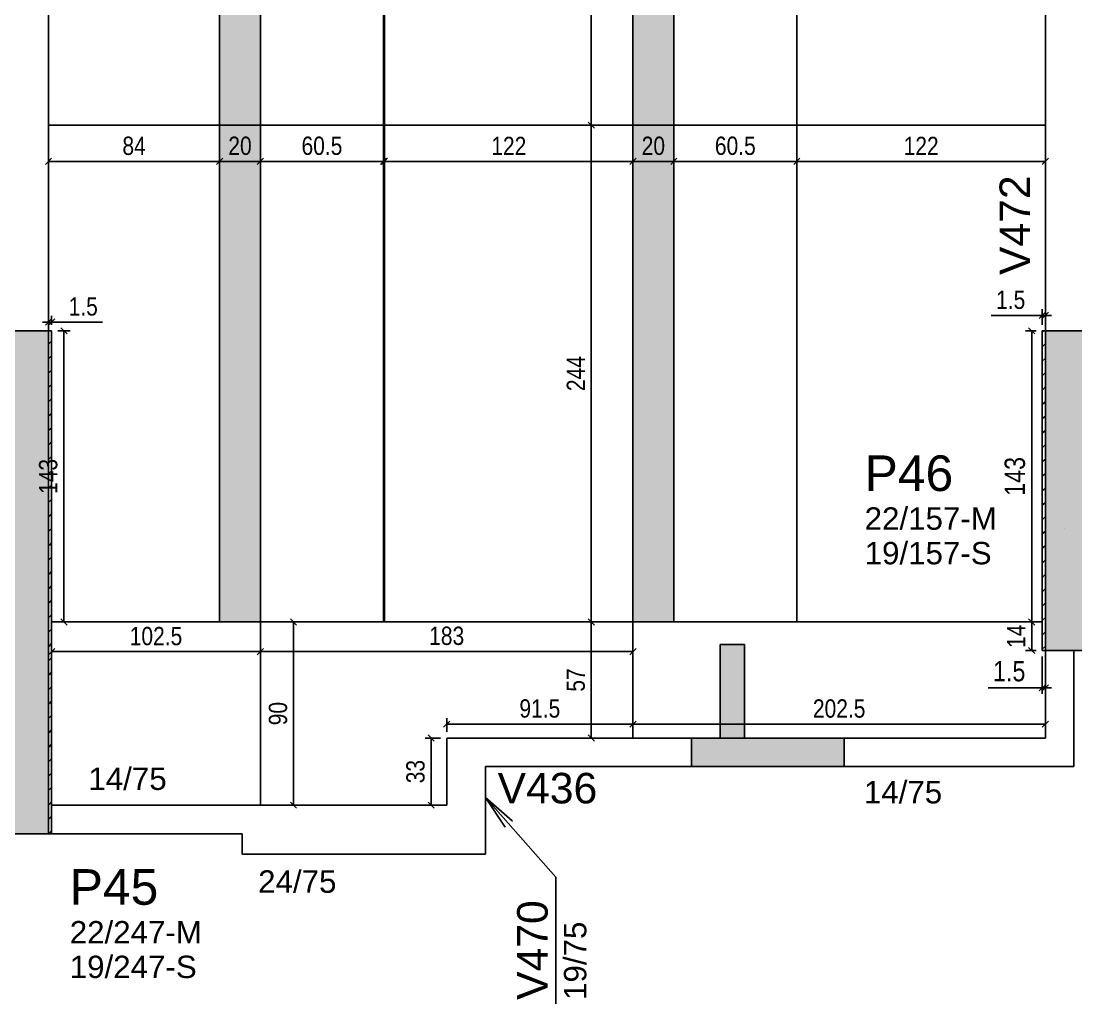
# Model space of a CAD drawing. Extents: x 4150 to 8661, y -614 to 3008.
# Drawn here: x 5872 to 6390, y 214 to 697 of the extents above; entities that cross this region are included whole.
import ezdxf

# ---------------------------------------------------------------- set-up
doc = ezdxf.new("R2010")
doc.units = 0
doc.header["$PDMODE"] = 34
for name, color, linetype in [('COTA', 241, 'Continuous'), ('MTH-COTAS7', 31, 'Continuous'), ('MTH-DIM-PILAR', 3, 'Continuous'), ('MTH-DIM-VIGA', 3, 'Continuous'), ('MTH-FACE-VIGA', 7, 'Continuous'), ('MTH-LINHA-SEÇÃO', 16, 'Continuous'), ('MTH-PILAR-SEGUE', 5, 'Continuous'), ('MTH-SOMBRA21', 150, 'Continuous'), ('MTH-SOMBRA25', 253, 'Continuous'), ('MTH-TIT1-PILAR', 5, 'Continuous'), ('MTH-TIT1-VIGA', 5, 'Continuous'), ('Painéis', 200, 'Continuous')]:
    doc.layers.add(name, color=color, linetype=linetype)
doc.layers.add('Hachura', color=251, linetype='Continuous', lineweight=9)
doc.styles.add('COTA TECNICA', font='techl___.ttf', dxfattribs={"height": 10})
doc.styles.add('COTA TECNICA-50', font='techl___.ttf', dxfattribs={"height": 9})
doc.styles.add('TQS_ARIAL', font='arial.ttf')
doc.dimstyles.new('COTA PAINEL-50', dxfattribs={"dimtxt": 9, "dimasz": 3, "dimexe": 3, "dimexo": 3, "dimgap": 3, "dimtad": 1, "dimdec": 1, "dimzin": 12, "dimdsep": 46, "dimtxsty": 'COTA TECNICA-50', "dimblk1": 'OBLIQUE', "dimblk2": 'OBLIQUE', "dimsah": 1, "dimcen": 0.9, "dimclrd": 4, "dimclre": 4, "dimclrt": 240, "dimadec": 1, "dimazin": 3, "dimtfac": 1, "dimtdec": 1, "dimtmove": 0, "dimatfit": 3, "dimfxl": 1, "dimtolj": 1, "dimtzin": 12, "dimarcsym": 0})
doc.dimstyles.new('PAINEL', dxfattribs={"dimtxt": 10, "dimasz": 3, "dimexe": 3, "dimexo": 3, "dimgap": 3, "dimtad": 1, "dimdec": 1, "dimzin": 12, "dimdsep": 46, "dimtxsty": 'COTA TECNICA', "dimblk1": 'OBLIQUE', "dimblk2": 'OBLIQUE', "dimsah": 1, "dimcen": 0.9, "dimclrd": 4, "dimclre": 4, "dimclrt": 240, "dimadec": 1, "dimazin": 3, "dimtfac": 1, "dimtdec": 1, "dimtmove": 0, "dimatfit": 3, "dimfxl": 1, "dimtolj": 1, "dimtzin": 12, "dimarcsym": 0})

# ---------------------------------------------------------------- blocks, each defined once
blk = doc.blocks.new('_Oblique')
at = {"color": 0, "linetype": 'ByBlock', "lineweight": -2}
blk.add_line((-0.5, -0.5), (0.5, 0.5), dxfattribs=at)
blk = doc.blocks.new('*D120')
at = {"layer": 'COTA', "color": 4, "lineweight": -2, "transparency": 16777216}
for p, q in [((6253.35, 642.37), (6253.35, 624.63)), ((6375.35, 642.37), (6375.35, 624.63)), ((6375.35, 627.63), (6253.35, 627.63))]:
    blk.add_line(p, q, dxfattribs=at)
at = {"layer": 'Defpoints', "color": 0, "transparency": 16777216}
for p in [(6253.35, 645.37), (6375.35, 645.37), (6253.35, 627.63)]:
    blk.add_point(p, dxfattribs=at)
at = {"layer": 'COTA', "color": 4, "lineweight": -2, "transparency": 16777216, "xscale": 3, "yscale": 3, "zscale": 3, "rotation": 180}
blk.add_blockref('_Oblique', (6253.35, 627.63), dxfattribs=at)
at = {"layer": 'COTA', "color": 4, "lineweight": -2, "transparency": 16777216, "xscale": 3, "yscale": 3, "zscale": 3}
blk.add_blockref('_Oblique', (6375.35, 627.63), dxfattribs=at)
at = {"layer": 'COTA', "color": 240, "transparency": 16777216, "insert": (6314.35, 635.18), "char_height": 9, "attachment_point": 5, "style": 'COTA TECNICA-50'}
blk.add_mtext('\\A1;122', dxfattribs=at)
blk = doc.blocks.new('*D121')
at = {"layer": 'COTA', "color": 4, "lineweight": -2, "transparency": 16777216}
for p, q in [((6192.85, 642.37), (6192.85, 624.63)), ((6253.35, 642.37), (6253.35, 624.63)), ((6253.35, 627.63), (6192.85, 627.63))]:
    blk.add_line(p, q, dxfattribs=at)
at = {"layer": 'Defpoints', "color": 0, "transparency": 16777216}
for p in [(6192.85, 645.37), (6253.35, 645.37), (6192.85, 627.63)]:
    blk.add_point(p, dxfattribs=at)
at = {"layer": 'COTA', "color": 4, "lineweight": -2, "transparency": 16777216, "xscale": 3, "yscale": 3, "zscale": 3, "rotation": 180}
blk.add_blockref('_Oblique', (6192.85, 627.63), dxfattribs=at)
at = {"layer": 'COTA', "color": 4, "lineweight": -2, "transparency": 16777216, "xscale": 3, "yscale": 3, "zscale": 3}
blk.add_blockref('_Oblique', (6253.35, 627.63), dxfattribs=at)
at = {"layer": 'COTA', "color": 240, "transparency": 16777216, "insert": (6223.1, 635.23), "char_height": 9, "attachment_point": 5, "style": 'COTA TECNICA-50'}
blk.add_mtext('\\A1;60.5', dxfattribs=at)
blk = doc.blocks.new('*D122')
at = {"layer": 'COTA', "color": 4, "lineweight": -2, "transparency": 16777216}
for p, q in [((6172.85, 642.37), (6172.85, 624.63)), ((6192.85, 642.37), (6192.85, 624.63)), ((6192.85, 627.63), (6172.85, 627.63))]:
    blk.add_line(p, q, dxfattribs=at)
at = {"layer": 'Defpoints', "color": 0, "transparency": 16777216}
for p in [(6172.85, 645.37), (6192.85, 645.37), (6172.85, 627.63)]:
    blk.add_point(p, dxfattribs=at)
at = {"layer": 'COTA', "color": 4, "lineweight": -2, "transparency": 16777216, "xscale": 3, "yscale": 3, "zscale": 3, "rotation": 180}
blk.add_blockref('_Oblique', (6172.85, 627.63), dxfattribs=at)
at = {"layer": 'COTA', "color": 4, "lineweight": -2, "transparency": 16777216, "xscale": 3, "yscale": 3, "zscale": 3}
blk.add_blockref('_Oblique', (6192.85, 627.63), dxfattribs=at)
at = {"layer": 'COTA', "color": 240, "transparency": 16777216, "insert": (6182.85, 635.22), "char_height": 9, "attachment_point": 5, "style": 'COTA TECNICA-50'}
blk.add_mtext('\\A1;20', dxfattribs=at)
blk = doc.blocks.new('*D123')
at = {"layer": 'COTA', "color": 4, "lineweight": -2, "transparency": 16777216}
for p, q in [((6050.85, 642.37), (6050.85, 624.63)), ((6172.85, 642.37), (6172.85, 624.63)), ((6172.85, 627.63), (6050.85, 627.63))]:
    blk.add_line(p, q, dxfattribs=at)
at = {"layer": 'Defpoints', "color": 0, "transparency": 16777216}
for p in [(6050.85, 645.37), (6172.85, 645.37), (6050.85, 627.63)]:
    blk.add_point(p, dxfattribs=at)
at = {"layer": 'COTA', "color": 4, "lineweight": -2, "transparency": 16777216, "xscale": 3, "yscale": 3, "zscale": 3, "rotation": 180}
blk.add_blockref('_Oblique', (6050.85, 627.63), dxfattribs=at)
at = {"layer": 'COTA', "color": 4, "lineweight": -2, "transparency": 16777216, "xscale": 3, "yscale": 3, "zscale": 3}
blk.add_blockref('_Oblique', (6172.85, 627.63), dxfattribs=at)
at = {"layer": 'COTA', "color": 240, "transparency": 16777216, "insert": (6111.85, 635.18), "char_height": 9, "attachment_point": 5, "style": 'COTA TECNICA-50'}
blk.add_mtext('\\A1;122', dxfattribs=at)
blk = doc.blocks.new('*D124')
at = {"layer": 'COTA', "color": 4, "lineweight": -2, "transparency": 16777216}
for p, q in [((5989.85, 642.37), (5989.85, 624.63)), ((6050.35, 642.37), (6050.35, 624.63)), ((6050.35, 627.63), (5989.85, 627.63))]:
    blk.add_line(p, q, dxfattribs=at)
at = {"layer": 'Defpoints', "color": 0, "transparency": 16777216}
for p in [(5989.85, 645.37), (6050.35, 645.37), (5989.85, 627.63)]:
    blk.add_point(p, dxfattribs=at)
at = {"layer": 'COTA', "color": 4, "lineweight": -2, "transparency": 16777216, "xscale": 3, "yscale": 3, "zscale": 3, "rotation": 180}
blk.add_blockref('_Oblique', (5989.85, 627.63), dxfattribs=at)
at = {"layer": 'COTA', "color": 4, "lineweight": -2, "transparency": 16777216, "xscale": 3, "yscale": 3, "zscale": 3}
blk.add_blockref('_Oblique', (6050.35, 627.63), dxfattribs=at)
at = {"layer": 'COTA', "color": 240, "transparency": 16777216, "insert": (6020.1, 635.23), "char_height": 9, "attachment_point": 5, "style": 'COTA TECNICA-50'}
blk.add_mtext('\\A1;60.5', dxfattribs=at)
blk = doc.blocks.new('*D125')
at = {"layer": 'COTA', "color": 4, "lineweight": -2, "transparency": 16777216}
for p, q in [((5885.85, 642.37), (5885.85, 624.63)), ((5969.85, 642.37), (5969.85, 624.63)), ((5969.85, 627.63), (5885.85, 627.63))]:
    blk.add_line(p, q, dxfattribs=at)
at = {"layer": 'Defpoints', "color": 0, "transparency": 16777216}
for p in [(5885.85, 645.37), (5969.85, 645.37), (5885.85, 627.63)]:
    blk.add_point(p, dxfattribs=at)
at = {"layer": 'COTA', "color": 4, "lineweight": -2, "transparency": 16777216, "xscale": 3, "yscale": 3, "zscale": 3, "rotation": 180}
blk.add_blockref('_Oblique', (5885.85, 627.63), dxfattribs=at)
at = {"layer": 'COTA', "color": 4, "lineweight": -2, "transparency": 16777216, "xscale": 3, "yscale": 3, "zscale": 3}
blk.add_blockref('_Oblique', (5969.85, 627.63), dxfattribs=at)
at = {"layer": 'COTA', "color": 240, "transparency": 16777216, "insert": (5927.85, 635.21), "char_height": 9, "attachment_point": 5, "style": 'COTA TECNICA-50'}
blk.add_mtext('\\A1;84', dxfattribs=at)
blk = doc.blocks.new('*D126')
at = {"layer": 'COTA', "color": 4, "lineweight": -2, "transparency": 16777216}
for p, q in [((6081.35, 347.37), (6081.35, 354.21)), ((6172.85, 347.37), (6172.85, 354.21)), ((6172.85, 351.21), (6081.35, 351.21))]:
    blk.add_line(p, q, dxfattribs=at)
at = {"layer": 'Defpoints', "color": 0, "transparency": 16777216}
for p in [(6081.35, 351.21), (6081.35, 344.37), (6172.85, 344.37)]:
    blk.add_point(p, dxfattribs=at)
at = {"layer": 'COTA', "color": 4, "lineweight": -2, "transparency": 16777216, "xscale": 3, "yscale": 3, "zscale": 3, "rotation": 180}
blk.add_blockref('_Oblique', (6081.35, 351.21), dxfattribs=at)
at = {"layer": 'COTA', "color": 4, "lineweight": -2, "transparency": 16777216, "xscale": 3, "yscale": 3, "zscale": 3}
blk.add_blockref('_Oblique', (6172.85, 351.21), dxfattribs=at)
at = {"layer": 'COTA', "color": 240, "transparency": 16777216, "insert": (6127.1, 358.84), "char_height": 9, "attachment_point": 5, "style": 'COTA TECNICA-50'}
blk.add_mtext('\\A1;91.5', dxfattribs=at)
blk = doc.blocks.new('*D127')
at = {"layer": 'COTA', "color": 4, "lineweight": -2, "transparency": 16777216}
for p, q in [((6078.35, 344.37), (6070.76, 344.37)), ((6073.76, 344.37), (6073.76, 311.37)), ((6078.35, 311.37), (6070.76, 311.37))]:
    blk.add_line(p, q, dxfattribs=at)
at = {"layer": 'Defpoints', "color": 0, "transparency": 16777216}
for p in [(6081.35, 344.37), (6073.76, 311.37), (6081.35, 311.37)]:
    blk.add_point(p, dxfattribs=at)
at = {"layer": 'COTA', "color": 4, "lineweight": -2, "transparency": 16777216, "xscale": 3, "yscale": 3, "zscale": 3}
for p, rotation in [((6073.76, 344.37), 90), ((6073.76, 311.37), 270)]:
    blk.add_blockref('_Oblique', p, dxfattribs=dict(at, rotation=rotation))
at = {"layer": 'COTA', "color": 240, "transparency": 16777216, "insert": (6066.06, 327.87), "char_height": 9, "attachment_point": 5, "rotation": 90, "style": 'COTA TECNICA-50'}
blk.add_mtext('\\A1;33', dxfattribs=at)
blk = doc.blocks.new('*D130')
at = {"layer": 'COTA', "color": 4, "lineweight": -2, "transparency": 16777216}
for p, q in [((6169.85, 645.37), (6149.37, 645.37)), ((6152.37, 645.37), (6152.37, 401.37)), ((6169.85, 401.37), (6149.37, 401.37))]:
    blk.add_line(p, q, dxfattribs=at)
at = {"layer": 'Defpoints', "color": 0, "transparency": 16777216}
for p in [(6172.85, 645.37), (6152.37, 401.37), (6172.85, 401.37)]:
    blk.add_point(p, dxfattribs=at)
at = {"layer": 'COTA', "color": 4, "lineweight": -2, "transparency": 16777216, "xscale": 3, "yscale": 3, "zscale": 3}
for p, rotation in [((6152.37, 645.37), 90), ((6152.37, 401.37), 270)]:
    blk.add_blockref('_Oblique', p, dxfattribs=dict(at, rotation=rotation))
at = {"layer": 'COTA', "color": 240, "transparency": 16777216, "insert": (6144.8, 523.37), "char_height": 9, "attachment_point": 5, "rotation": 90, "style": 'COTA TECNICA-50'}
blk.add_mtext('\\A1;244', dxfattribs=at)
blk = doc.blocks.new('*D131')
at = {"layer": 'COTA', "color": 4, "lineweight": -2, "transparency": 16777216}
for p, q in [((6169.85, 401.37), (6149.37, 401.37)), ((6152.37, 401.37), (6152.37, 344.37)), ((6169.85, 344.37), (6149.37, 344.37))]:
    blk.add_line(p, q, dxfattribs=at)
at = {"layer": 'Defpoints', "color": 0, "transparency": 16777216}
for p in [(6172.85, 401.37), (6152.37, 344.37), (6172.85, 344.37)]:
    blk.add_point(p, dxfattribs=at)
at = {"layer": 'COTA', "color": 4, "lineweight": -2, "transparency": 16777216, "xscale": 3, "yscale": 3, "zscale": 3}
for p, rotation in [((6152.37, 401.37), 90), ((6152.37, 344.37), 270)]:
    blk.add_blockref('_Oblique', p, dxfattribs=dict(at, rotation=rotation))
at = {"layer": 'COTA', "color": 240, "transparency": 16777216, "insert": (6144.77, 372.87), "char_height": 9, "attachment_point": 5, "rotation": 90, "style": 'COTA TECNICA-50'}
blk.add_mtext('\\A1;57', dxfattribs=at)
blk = doc.blocks.new('*D138')
at = {"layer": 'COTA', "color": 4, "lineweight": -2, "transparency": 16777216}
for p, q in [((5890.35, 544.37), (5896.41, 544.37)), ((5893.41, 401.37), (5893.41, 544.37)), ((5890.35, 401.37), (5896.41, 401.37))]:
    blk.add_line(p, q, dxfattribs=at)
at = {"layer": 'Defpoints', "color": 0, "transparency": 16777216}
for p in [(5887.35, 544.37), (5893.41, 544.37), (5887.35, 401.37)]:
    blk.add_point(p, dxfattribs=at)
at = {"layer": 'COTA', "color": 4, "lineweight": -2, "transparency": 16777216, "xscale": 3, "yscale": 3, "zscale": 3}
for p, rotation in [((5893.41, 544.37), 90), ((5893.41, 401.37), 270)]:
    blk.add_blockref('_Oblique', p, dxfattribs=dict(at, rotation=rotation))
at = {"layer": 'COTA', "color": 240, "transparency": 16777216, "insert": (5885.71, 472.87), "char_height": 9, "attachment_point": 5, "rotation": 90, "style": 'COTA TECNICA-50'}
blk.add_mtext('\\A1;143', dxfattribs=at)
blk = doc.blocks.new('*D139')
at = {"layer": 'COTA', "color": 4, "lineweight": -2, "transparency": 16777216}
for p, q in [((5885.85, 547.37), (5885.85, 551.72)), ((5887.35, 547.37), (5887.35, 551.72)), ((5885.85, 548.72), (5882.85, 548.72)), ((5885.85, 548.72), (5887.35, 548.72)), ((5887.35, 548.72), (5912.41, 548.72))]:
    blk.add_line(p, q, dxfattribs=at)
at = {"layer": 'Defpoints', "color": 0, "transparency": 16777216}
for p in [(5885.85, 544.37), (5887.35, 548.72), (5887.35, 544.37)]:
    blk.add_point(p, dxfattribs=at)
at = {"layer": 'COTA', "color": 4, "lineweight": -2, "transparency": 16777216, "xscale": 3, "yscale": 3, "zscale": 3}
blk.add_blockref('_Oblique', (5885.85, 548.72), dxfattribs=at)
at = {"layer": 'COTA', "color": 4, "lineweight": -2, "transparency": 16777216, "xscale": 3, "yscale": 3, "zscale": 3, "rotation": 180}
blk.add_blockref('_Oblique', (5887.35, 548.72), dxfattribs=at)
at = {"layer": 'COTA', "color": 240, "transparency": 16777216, "insert": (5902.88, 556.32), "char_height": 9, "attachment_point": 5, "style": 'COTA TECNICA-50'}
blk.add_mtext('\\A1;1.5', dxfattribs=at)
blk = doc.blocks.new('*D140')
at = {"layer": 'COTA', "color": 4, "lineweight": -2, "transparency": 16777216}
for p, q in [((6370.85, 401.37), (6365.64, 401.37)), ((6368.64, 401.37), (6368.64, 387.37)), ((6370.85, 387.37), (6365.64, 387.37))]:
    blk.add_line(p, q, dxfattribs=at)
at = {"layer": 'Defpoints', "color": 0, "transparency": 16777216}
for p in [(6373.85, 401.37), (6368.64, 387.37), (6373.85, 387.37)]:
    blk.add_point(p, dxfattribs=at)
at = {"layer": 'COTA', "color": 4, "lineweight": -2, "transparency": 16777216, "xscale": 3, "yscale": 3, "zscale": 3}
for p, rotation in [((6368.64, 401.37), 90), ((6368.64, 387.37), 270)]:
    blk.add_blockref('_Oblique', p, dxfattribs=dict(at, rotation=rotation))
at = {"layer": 'COTA', "color": 240, "transparency": 16777216, "insert": (6361.07, 394.37), "char_height": 9, "attachment_point": 5, "rotation": 90, "style": 'COTA TECNICA-50'}
blk.add_mtext('\\A1;14', dxfattribs=at)
blk = doc.blocks.new('*D141')
at = {"layer": 'COTA', "color": 4, "lineweight": -2, "transparency": 16777216}
for p, q in [((6373.85, 547.37), (6373.85, 554.98)), ((6375.35, 547.37), (6375.35, 554.98)), ((6373.85, 551.98), (6348.8, 551.98)), ((6375.35, 551.98), (6373.85, 551.98)), ((6375.35, 551.98), (6378.35, 551.98))]:
    blk.add_line(p, q, dxfattribs=at)
at = {"layer": 'Defpoints', "color": 0, "transparency": 16777216}
for p in [(6373.85, 551.98), (6373.85, 544.37), (6375.35, 544.37)]:
    blk.add_point(p, dxfattribs=at)
at = {"layer": 'COTA', "color": 4, "lineweight": -2, "transparency": 16777216, "xscale": 3, "yscale": 3, "zscale": 3}
blk.add_blockref('_Oblique', (6373.85, 551.98), dxfattribs=at)
at = {"layer": 'COTA', "color": 4, "lineweight": -2, "transparency": 16777216, "xscale": 3, "yscale": 3, "zscale": 3, "rotation": 180}
blk.add_blockref('_Oblique', (6375.35, 551.98), dxfattribs=at)
at = {"layer": 'COTA', "color": 240, "transparency": 16777216, "insert": (6358.33, 559.58), "char_height": 9, "attachment_point": 5, "style": 'COTA TECNICA-50'}
blk.add_mtext('\\A1;1.5', dxfattribs=at)
blk = doc.blocks.new('*D142')
at = {"layer": 'COTA', "color": 4, "lineweight": -2, "transparency": 16777216}
for p, q in [((5989.85, 398.37), (5989.85, 383.8)), ((6172.85, 398.37), (6172.85, 383.8)), ((6172.85, 386.8), (5989.85, 386.8))]:
    blk.add_line(p, q, dxfattribs=at)
at = {"layer": 'Defpoints', "color": 0, "transparency": 16777216}
for p in [(5989.85, 401.37), (6172.85, 401.37), (5989.85, 386.8)]:
    blk.add_point(p, dxfattribs=at)
at = {"layer": 'COTA', "color": 4, "lineweight": -2, "transparency": 16777216, "xscale": 3, "yscale": 3, "zscale": 3, "rotation": 180}
blk.add_blockref('_Oblique', (5989.85, 386.8), dxfattribs=at)
at = {"layer": 'COTA', "color": 4, "lineweight": -2, "transparency": 16777216, "xscale": 3, "yscale": 3, "zscale": 3}
blk.add_blockref('_Oblique', (6172.85, 386.8), dxfattribs=at)
at = {"layer": 'COTA', "color": 240, "transparency": 16777216, "insert": (6081.35, 394.52), "char_height": 9, "attachment_point": 5, "style": 'COTA TECNICA-50'}
blk.add_mtext('\\A1;183', dxfattribs=at)
blk = doc.blocks.new('*D143')
at = {"layer": 'COTA', "color": 4, "lineweight": -2, "transparency": 16777216}
for p, q in [((5887.35, 398.37), (5887.35, 383.8)), ((5989.85, 398.37), (5989.85, 383.8)), ((5989.85, 386.8), (5887.35, 386.8))]:
    blk.add_line(p, q, dxfattribs=at)
at = {"layer": 'Defpoints', "color": 0, "transparency": 16777216}
for p in [(5887.35, 401.37), (5989.85, 401.37), (5887.35, 386.8)]:
    blk.add_point(p, dxfattribs=at)
at = {"layer": 'COTA', "color": 4, "lineweight": -2, "transparency": 16777216, "xscale": 3, "yscale": 3, "zscale": 3, "rotation": 180}
blk.add_blockref('_Oblique', (5887.35, 386.8), dxfattribs=at)
at = {"layer": 'COTA', "color": 4, "lineweight": -2, "transparency": 16777216, "xscale": 3, "yscale": 3, "zscale": 3}
blk.add_blockref('_Oblique', (5989.85, 386.8), dxfattribs=at)
at = {"layer": 'COTA', "color": 240, "transparency": 16777216, "insert": (5938.6, 394.4), "char_height": 9, "attachment_point": 5, "style": 'COTA TECNICA-50'}
blk.add_mtext('\\A1;102.5', dxfattribs=at)
blk = doc.blocks.new('*D144')
at = {"layer": 'COTA', "color": 4, "lineweight": -2, "transparency": 16777216}
for p, q in [((5992.85, 401.37), (6009.17, 401.37)), ((6006.17, 401.37), (6006.17, 311.37)), ((5992.85, 311.37), (6009.17, 311.37))]:
    blk.add_line(p, q, dxfattribs=at)
at = {"layer": 'Defpoints', "color": 0, "transparency": 16777216}
for p in [(5989.85, 401.37), (5989.85, 311.37), (6006.17, 311.37)]:
    blk.add_point(p, dxfattribs=at)
at = {"layer": 'COTA', "color": 4, "lineweight": -2, "transparency": 16777216, "xscale": 3, "yscale": 3, "zscale": 3}
for p, rotation in [((6006.17, 401.37), 90), ((6006.17, 311.37), 270)]:
    blk.add_blockref('_Oblique', p, dxfattribs=dict(at, rotation=rotation))
at = {"layer": 'COTA', "color": 240, "transparency": 16777216, "insert": (5998.55, 356.37), "char_height": 9, "attachment_point": 5, "rotation": 90, "style": 'COTA TECNICA-50'}
blk.add_mtext('\\A1;90', dxfattribs=at)
blk = doc.blocks.new('*D150')
at = {"layer": 'COTA', "color": 4, "lineweight": -2, "transparency": 16777216}
for p, q in [((6169.85, 889.37), (6149.37, 889.37)), ((6152.37, 889.37), (6152.37, 645.37)), ((6169.85, 645.37), (6149.37, 645.37))]:
    blk.add_line(p, q, dxfattribs=at)
at = {"layer": 'Defpoints', "color": 0, "transparency": 16777216}
for p in [(6172.85, 889.37), (6152.37, 645.37), (6172.85, 645.37)]:
    blk.add_point(p, dxfattribs=at)
at = {"layer": 'COTA', "color": 4, "lineweight": -2, "transparency": 16777216, "xscale": 3, "yscale": 3, "zscale": 3}
for p, rotation in [((6152.37, 889.37), 90), ((6152.37, 645.37), 270)]:
    blk.add_blockref('_Oblique', p, dxfattribs=dict(at, rotation=rotation))
at = {"layer": 'COTA', "color": 240, "transparency": 16777216, "insert": (6144.8, 767.37), "char_height": 9, "attachment_point": 5, "rotation": 90, "style": 'COTA TECNICA-50'}
blk.add_mtext('\\A1;244', dxfattribs=at)
blk = doc.blocks.new('*D151')
at = {"layer": 'COTA', "color": 4, "lineweight": -2, "transparency": 16777216}
for p, q in [((5969.85, 642.37), (5969.85, 624.63)), ((5989.85, 642.37), (5989.85, 624.63)), ((5989.85, 627.63), (5969.85, 627.63))]:
    blk.add_line(p, q, dxfattribs=at)
at = {"layer": 'Defpoints', "color": 0, "transparency": 16777216}
for p in [(5969.85, 645.37), (5989.85, 645.37), (5969.85, 627.63)]:
    blk.add_point(p, dxfattribs=at)
at = {"layer": 'COTA', "color": 4, "lineweight": -2, "transparency": 16777216, "xscale": 3, "yscale": 3, "zscale": 3, "rotation": 180}
blk.add_blockref('_Oblique', (5969.85, 627.63), dxfattribs=at)
at = {"layer": 'COTA', "color": 4, "lineweight": -2, "transparency": 16777216, "xscale": 3, "yscale": 3, "zscale": 3}
blk.add_blockref('_Oblique', (5989.85, 627.63), dxfattribs=at)
at = {"layer": 'COTA', "color": 240, "transparency": 16777216, "insert": (5979.85, 635.22), "char_height": 9, "attachment_point": 5, "style": 'COTA TECNICA-50'}
blk.add_mtext('\\A1;20', dxfattribs=at)
blk = doc.blocks.new('*D152')
at = {"layer": 'COTA', "color": 4, "lineweight": -2, "transparency": 16777216}
for p, q in [((6172.85, 347.37), (6172.85, 354.21)), ((6375.35, 347.37), (6375.35, 354.21)), ((6375.35, 351.21), (6172.85, 351.21))]:
    blk.add_line(p, q, dxfattribs=at)
at = {"layer": 'Defpoints', "color": 0, "transparency": 16777216}
for p in [(6172.85, 351.21), (6172.85, 344.37), (6375.35, 344.37)]:
    blk.add_point(p, dxfattribs=at)
at = {"layer": 'COTA', "color": 4, "lineweight": -2, "transparency": 16777216, "xscale": 3, "yscale": 3, "zscale": 3, "rotation": 180}
blk.add_blockref('_Oblique', (6172.85, 351.21), dxfattribs=at)
at = {"layer": 'COTA', "color": 4, "lineweight": -2, "transparency": 16777216, "xscale": 3, "yscale": 3, "zscale": 3}
blk.add_blockref('_Oblique', (6375.35, 351.21), dxfattribs=at)
at = {"layer": 'COTA', "color": 240, "transparency": 16777216, "insert": (6274.1, 358.81), "char_height": 9, "attachment_point": 5, "style": 'COTA TECNICA-50'}
blk.add_mtext('\\A1;202.5', dxfattribs=at)
blk = doc.blocks.new('*D193')
at = {"layer": 'COTA', "color": 4, "lineweight": -2, "transparency": 16777216}
for p, q in [((6373.85, 384.37), (6373.85, 366.03)), ((6375.35, 384.37), (6375.35, 366.03)), ((6373.85, 369.03), (6347.35, 369.03)), ((6375.35, 369.03), (6373.85, 369.03)), ((6375.35, 369.03), (6378.35, 369.03))]:
    blk.add_line(p, q, dxfattribs=at)
at = {"layer": 'Defpoints', "color": 0, "transparency": 16777216}
for p in [(6373.85, 387.37), (6375.35, 387.37), (6373.85, 369.03)]:
    blk.add_point(p, dxfattribs=at)
at = {"layer": 'COTA', "color": 4, "lineweight": -2, "transparency": 16777216, "xscale": 3, "yscale": 3, "zscale": 3}
blk.add_blockref('_Oblique', (6373.85, 369.03), dxfattribs=at)
at = {"layer": 'COTA', "color": 4, "lineweight": -2, "transparency": 16777216, "xscale": 3, "yscale": 3, "zscale": 3, "rotation": 180}
blk.add_blockref('_Oblique', (6375.35, 369.03), dxfattribs=at)
at = {"layer": 'COTA', "color": 240, "transparency": 16777216, "insert": (6357.6, 377.14), "char_height": 10, "attachment_point": 5, "style": 'COTA TECNICA'}
blk.add_mtext('\\A1;1.5', dxfattribs=at)
blk = doc.blocks.new('*D194')
at = {"layer": 'COTA', "color": 4, "lineweight": -2, "transparency": 16777216}
for p, q in [((6370.85, 544.37), (6365.64, 544.37)), ((6368.64, 401.37), (6368.64, 544.37)), ((6370.85, 401.37), (6365.64, 401.37))]:
    blk.add_line(p, q, dxfattribs=at)
at = {"layer": 'Defpoints', "color": 0, "transparency": 16777216}
for p in [(6368.64, 544.37), (6373.85, 544.37), (6373.85, 401.37)]:
    blk.add_point(p, dxfattribs=at)
at = {"layer": 'COTA', "color": 4, "lineweight": -2, "transparency": 16777216, "xscale": 3, "yscale": 3, "zscale": 3}
for p, rotation in [((6368.64, 544.37), 90), ((6368.64, 401.37), 270)]:
    blk.add_blockref('_Oblique', p, dxfattribs=dict(at, rotation=rotation))
at = {"layer": 'COTA', "color": 240, "transparency": 16777216, "insert": (6360.42, 472.87), "char_height": 10, "attachment_point": 5, "rotation": 90, "style": 'COTA TECNICA'}
blk.add_mtext('\\A1;143', dxfattribs=at)

msp = doc.modelspace()

# ---------------------------------------------------------------- hatches: boundary and pattern name
at = {"layer": 'Hachura'}
h = msp.add_hatch(color=256, dxfattribs=at)
h.dxf.hatch_style = 1
h.paths.add_polyline_path([(6172.85, 889.37), (6192.85, 889.37), (6192.85, 1133.37), (6172.85, 1133.37)])
h.paths.add_polyline_path([(6172.85, 645.37), (6192.85, 645.37), (6192.85, 889.37), (6172.85, 889.37)])
h.paths.add_polyline_path([(6172.85, 401.37), (6192.85, 401.37), (6192.85, 645.37), (6172.85, 645.37)])
h.paths.add_polyline_path([(5969.85, 401.37), (5989.85, 401.37), (5989.85, 645.37), (5969.85, 645.37)])
h.paths.add_polyline_path([(5969.85, 645.37), (5989.85, 645.37), (5989.85, 889.37), (5969.85, 889.37)])
h.paths.add_polyline_path([(5969.85, 889.37), (5989.85, 889.37), (5989.85, 1133.37), (5969.85, 1133.37)])

# ---------------------------------------------------------------- linework, layer by layer
at = {"layer": 'MTH-COTAS7', "linetype": 'Continuous'}
msp.add_lwpolyline([(6134.94, 213.78), (6134.94, 276.09), (6100.35, 315.13), (6113.57, 303.66), (6100.35, 315.13), (6110.15, 300.63)], dxfattribs=at)
at = {"layer": 'MTH-FACE-VIGA', "linetype": 'Continuous'}
for p, q in [((6375.35, 1050.87), (6375.35, 627.37)), ((5885.85, 544.37), (5885.85, 987.37)), ((6375.35, 627.37), (6375.35, 544.37)), ((6373.85, 543.55), (6374.68, 544.37)), ((5885.85, 537.78), (5887.32, 539.25)), ((5887.32, 539.25), (5887.35, 539.28)), ((6373.85, 536.48), (6375.29, 537.92)), ((6375.29, 537.92), (6375.35, 537.98)), ((5885.85, 530.71), (5887.28, 532.14)), ((5887.28, 532.14), (5887.35, 532.21)), ((6373.85, 529.41), (6375.23, 530.78)), ((6375.23, 530.78), (6375.35, 530.91)), ((5885.85, 523.64), (5887.24, 525.02)), ((5887.24, 525.02), (5887.35, 525.14)), ((6373.85, 522.34), (6375.16, 523.64)), ((6375.16, 523.64), (6375.35, 523.84)), ((5887.19, 517.91), (5887.35, 518.07)), ((5885.85, 516.57), (5887.19, 517.91)), ((6373.85, 515.26), (6375.09, 516.5)), ((6375.09, 516.5), (6375.35, 516.76)), ((5885.85, 509.5), (5887.15, 510.8)), ((5887.15, 510.8), (5887.35, 511)), ((6373.85, 508.19), (6375.02, 509.36)), ((6375.02, 509.36), (6375.35, 509.69)), ((5885.85, 502.43), (5887.11, 503.68)), ((5887.11, 503.68), (5887.35, 503.93)), ((6374.95, 502.22), (6375.35, 502.62)), ((6373.85, 501.12), (6374.95, 502.22)), ((5885.85, 495.36), (5887.06, 496.57)), ((5887.06, 496.57), (5887.35, 496.86)), ((6373.85, 494.05), (6374.88, 495.08)), ((6374.88, 495.08), (6375.35, 495.55)), ((5885.85, 488.29), (5887.02, 489.45)), ((5887.02, 489.45), (5887.35, 489.79)), ((6373.85, 486.98), (6374.82, 487.94)), ((6374.82, 487.94), (6375.35, 488.48)), ((5885.85, 481.22), (5886.98, 482.34)), ((5886.98, 482.34), (5887.35, 482.72)), ((6373.85, 479.91), (6374.75, 480.8)), ((6374.75, 480.8), (6375.35, 481.41)), ((5885.85, 474.14), (5886.93, 475.22)), ((5886.93, 475.22), (5887.35, 475.64)), ((6373.85, 472.84), (6374.68, 473.66)), ((6374.68, 473.66), (6375.35, 474.34)), ((5885.85, 467.07), (5886.89, 468.11)), ((5886.89, 468.11), (5887.35, 468.57)), ((6373.85, 465.77), (6374.61, 466.52)), ((6374.61, 466.52), (6375.35, 467.27)), ((5886.85, 461), (5887.35, 461.5)), ((5885.85, 460), (5886.85, 461)), ((6373.85, 458.7), (6374.54, 459.38)), ((6374.54, 459.38), (6375.35, 460.2)), ((5885.85, 452.93), (5886.81, 453.88)), ((5886.81, 453.88), (5887.35, 454.43)), ((6373.85, 451.62), (6374.47, 452.24)), ((6374.47, 452.24), (6375.35, 453.12)), ((5885.85, 445.86), (5886.76, 446.77)), ((5886.76, 446.77), (5887.35, 447.36)), ((6374.41, 445.11), (6375.35, 446.05)), ((6373.85, 444.55), (6374.41, 445.11)), ((5885.85, 438.79), (5886.72, 439.65)), ((5886.72, 439.65), (5887.35, 440.29)), ((6373.85, 437.48), (6374.34, 437.97)), ((6374.34, 437.97), (6375.35, 438.98)), ((5885.85, 431.72), (5886.68, 432.54)), ((5886.68, 432.54), (5887.35, 433.22)), ((6373.85, 430.41), (6374.27, 430.83)), ((6374.27, 430.83), (6375.35, 431.91)), ((5885.85, 424.65), (5886.63, 425.42)), ((5886.63, 425.42), (5887.35, 426.15)), ((6374.2, 423.69), (6375.35, 424.84)), ((6373.85, 423.34), (6374.2, 423.69)), ((5885.85, 417.58), (5886.59, 418.31)), ((5886.59, 418.31), (5887.35, 419.08)), ((6373.85, 416.27), (6374.13, 416.55)), ((6374.13, 416.55), (6375.35, 417.77)), ((5885.85, 410.51), (5886.55, 411.2)), ((5886.55, 411.2), (5887.35, 412.01)), ((6373.85, 409.2), (6374.07, 409.41)), ((6374.07, 409.41), (6375.35, 410.7)), ((5885.85, 403.43), (5886.5, 404.08)), ((5886.5, 404.08), (5887.35, 404.93)), ((6373.85, 402.13), (6374, 402.27)), ((6374, 402.27), (6375.35, 403.63)), ((5885.85, 396.36), (5886.46, 396.97)), ((5886.46, 396.97), (5887.35, 397.86)), ((6373.85, 395.06), (6373.93, 395.13)), ((6373.93, 395.13), (6375.35, 396.56)), ((5885.85, 389.29), (5886.42, 389.85)), ((5886.42, 389.85), (5887.35, 390.79)), ((6373.86, 387.99), (6375.35, 389.48)), ((5886.37, 382.74), (5887.35, 383.72)), ((6375.35, 387.37), (6375.35, 344.37)), ((6389.35, 387.37), (6389.35, 330.37)), ((5885.85, 382.22), (5886.37, 382.74)), ((5885.85, 375.15), (5886.33, 375.63)), ((5886.33, 375.63), (5887.35, 376.65)), ((5885.85, 368.08), (5886.29, 368.51)), ((5886.29, 368.51), (5887.35, 369.58)), ((5885.85, 361.01), (5886.24, 361.4)), ((5886.24, 361.4), (5887.35, 362.51)), ((5885.85, 353.94), (5886.2, 354.28)), ((5886.2, 354.28), (5887.35, 355.44)), ((5885.85, 346.87), (5886.16, 347.17)), ((5886.16, 347.17), (5887.35, 348.37)), ((6100.35, 344.37), (6081.35, 344.37)), ((6081.35, 344.37), (6081.35, 330.37)), ((6375.35, 344.37), (6100.35, 344.37)), ((5885.85, 339.79), (5886.11, 340.05)), ((5886.11, 340.05), (5887.35, 341.29)), ((5885.85, 332.72), (5886.07, 332.94)), ((5886.07, 332.94), (5887.35, 334.22)), ((5886.03, 325.83), (5887.35, 327.15)), ((6081.35, 330.37), (6081.35, 311.37)), ((6100.35, 330.37), (6389.35, 330.37)), ((6100.35, 287.37), (6100.35, 330.37)), ((5885.85, 325.65), (5886.03, 325.83)), ((5885.85, 318.58), (5885.98, 318.71)), ((5885.98, 318.71), (5887.35, 320.08)), ((5885.85, 311.51), (5885.94, 311.6)), ((5885.94, 311.6), (5887.35, 313.01)), ((6081.35, 311.37), (5887.35, 311.37)), ((5885.9, 304.48), (5887.35, 305.94)), ((5885.85, 304.44), (5885.9, 304.48)), ((5885.85, 297.37), (5980.85, 297.37)), ((5885.86, 297.37), (5887.35, 298.87)), ((5980.85, 287.37), (5980.85, 297.37)), ((5980.85, 287.37), (6100.35, 287.37))]:
    msp.add_line(p, q, dxfattribs=at)
for points in [[(5887.35, 544.37), (5885.85, 544.37), (5885.85, 297.37), (5887.35, 297.37), (5887.35, 544.37)], [(6375.35, 544.37), (6373.85, 544.37), (6373.85, 387.37), (6375.35, 387.37), (6375.35, 544.37)]]:
    msp.add_lwpolyline(points, dxfattribs=at)
at = {"layer": 'MTH-LINHA-SEÇÃO', "linetype": 'Continuous'}
for points in [[(6215.58, 390.37), (6215.58, 344.37), (6227.58, 344.37), (6227.58, 390.37), (6215.58, 390.37)], [(6276.58, 330.37), (6201.58, 330.37), (6201.58, 344.37), (6276.58, 344.37), (6276.58, 330.37)]]:
    msp.add_lwpolyline(points, dxfattribs=at)
at = {"layer": 'MTH-PILAR-SEGUE', "linetype": 'Continuous'}
msp.add_line((6384.85, 447.37), (6384.85, 447.37), dxfattribs=at)
for points in [[(5866.85, 297.37), (5885.85, 297.37), (5885.85, 544.37), (5866.85, 544.37), (5866.85, 297.37)], [(6375.35, 387.37), (6394.35, 387.37), (6394.35, 544.37), (6375.35, 544.37), (6375.35, 387.37)]]:
    msp.add_lwpolyline(points, dxfattribs=at)
at = {"layer": 'MTH-SOMBRA21', "linetype": 'Continuous'}
for points in [[(6215.58, 390.37), (6215.58, 344.37), (6227.58, 344.37)], [(6215.58, 390.37), (6227.58, 344.37), (6227.58, 390.37)], [(6215.58, 390.37), (6227.58, 390.37), (6215.58, 390.37)], [(6276.58, 330.37), (6201.58, 330.37), (6201.58, 344.37)], [(6276.58, 330.37), (6201.58, 344.37), (6276.58, 344.37)], [(6276.58, 330.37), (6276.58, 344.37), (6276.58, 330.37)]]:
    msp.add_solid(points, dxfattribs=at)
at = {"layer": 'MTH-SOMBRA25', "linetype": 'Continuous'}
for points in [[(5866.85, 297.37), (5885.85, 297.37), (5885.85, 544.37)], [(5866.85, 297.37), (5885.85, 544.37), (5866.85, 544.37)], [(6375.35, 387.37), (6394.35, 387.37), (6394.35, 544.37)], [(6375.35, 387.37), (6394.35, 544.37), (6375.35, 544.37)], [(6375.35, 387.37), (6375.35, 544.37), (6375.35, 387.37)]]:
    msp.add_solid(points, dxfattribs=at)
at = {"layer": 'Painéis'}
for p, q in [((6192.85, 1200.87), (6192.85, 401.37)), ((5969.85, 1133.37), (5969.85, 401.37)), ((5989.85, 1133.37), (5989.85, 311.37)), ((6050.35, 1133.37), (6050.35, 401.37)), ((6050.85, 1133.37), (6050.85, 401.37)), ((6172.85, 1133.37), (6172.85, 344.37)), ((6253.35, 1133.37), (6253.35, 401.37)), ((5885.85, 645.37), (6375.35, 645.37)), ((5887.35, 401.37), (6373.85, 401.37))]:
    msp.add_line(p, q, dxfattribs=at)

# ---------------------------------------------------------------- texts
at = {"layer": 'MTH-DIM-PILAR', "linetype": 'Continuous', "style": 'TQS_ARIAL'}
for s, p in [('22/157-M', (6286.61, 446.69)), ('19/157-S', (6286.61, 429.69)), ('22/247-M', (5896.24, 243.47)), ('19/247-S', (5896.24, 226.47))]:
    msp.add_text(s, height=11, dxfattribs=at).set_placement(p)
at = {"layer": 'MTH-DIM-VIGA', "linetype": 'Continuous', "style": 'TQS_ARIAL'}
for s, p in [('14/75', (5905.39, 318.87)), ('14/75', (6286.23, 312.26)), ('24/75', (5988.76, 268.37))]:
    msp.add_text(s, height=11, dxfattribs=at).set_placement(p)
msp.add_text('19/75', height=11, rotation=90, dxfattribs=at).set_placement((6149.94, 215.75))
at = {"layer": 'MTH-TIT1-PILAR', "linetype": 'Continuous', "style": 'TQS_ARIAL'}
for s, p in [('P46', (6286.61, 465.69)), ('P45', (5896.24, 262.47))]:
    msp.add_text(s, height=17.5, dxfattribs=at).set_placement(p)
at = {"layer": 'MTH-TIT1-VIGA', "linetype": 'Continuous', "style": 'TQS_ARIAL'}
for s, p in [('V472', (6367.85, 571.8)), ('V470', (6130.94, 215.75))]:
    msp.add_text(s, height=15, rotation=90, dxfattribs=at).set_placement(p)
msp.add_text('V436', height=15, dxfattribs=at).set_placement((6106.36, 312.26))

# ---------------------------------------------------------------- dimensions: what is measured, and where the dimension line sits
at = {"layer": 'COTA'}
for base, p1, p2, angle, picture, middle in [((6152.37, 645.37), (6172.85, 889.37), (6172.85, 645.37), 270, '*D150', (6144.8, 767.37)), ((5885.85, 627.63), (5969.85, 645.37), (5885.85, 645.37), 180, '*D125', (5927.85, 635.21)), ((6050.85, 627.63), (6172.85, 645.37), (6050.85, 645.37), 180, '*D123', (6111.85, 635.18)), ((6152.37, 401.37), (6172.85, 645.37), (6172.85, 401.37), 270, '*D130', (6144.8, 523.37)), ((6172.85, 627.63), (6192.85, 645.37), (6172.85, 645.37), 180, '*D122', (6182.85, 635.22)), ((6192.85, 627.63), (6253.35, 645.37), (6192.85, 645.37), 180, '*D121', (6223.1, 635.23)), ((5887.35, 386.8), (5989.85, 401.37), (5887.35, 401.37), 180, '*D143', (5938.6, 394.4)), ((6152.37, 344.37), (6172.85, 401.37), (6172.85, 344.37), 270, '*D131', (6144.77, 372.87))]:
    dim = msp.add_linear_dim(base=base, p1=p1, p2=p2, angle=angle, dimstyle='COTA PAINEL-50', override={"dimtmove": 1}, dxfattribs=at)
    dim.commit()
    dim.dimension.update_dxf_attribs({"geometry": picture, "text_midpoint": middle})
for base, p1, p2, angle, dimstyle, picture, middle in [((5969.85, 627.63), (5989.85, 645.37), (5969.85, 645.37), 180, 'COTA PAINEL-50', '*D151', (5979.85, 635.22)), ((5989.85, 627.63), (6050.35, 645.37), (5989.85, 645.37), 180, 'COTA PAINEL-50', '*D124', (6020.1, 635.23)), ((6253.35, 627.63), (6375.35, 645.37), (6253.35, 645.37), 180, 'COTA PAINEL-50', '*D120', (6314.35, 635.18)), ((6373.85, 551.98), (6375.35, 544.37), (6373.85, 544.37), 180, 'COTA PAINEL-50', '*D141', (6358.33, 559.58)), ((5887.35, 548.72), (5885.85, 544.37), (5887.35, 544.37), 180, 'COTA PAINEL-50', '*D139', (5902.88, 556.32)), ((5893.41, 544.37), (5887.35, 401.37), (5887.35, 544.37), 270, 'COTA PAINEL-50', '*D138', (5885.71, 472.87)), ((6368.64, 544.37), (6373.85, 401.37), (6373.85, 544.37), 90, 'PAINEL', '*D194', (6360.42, 472.87)), ((5989.85, 386.8), (6172.85, 401.37), (5989.85, 401.37), 180, 'COTA PAINEL-50', '*D142', (6081.35, 394.52)), ((6006.17, 311.37), (5989.85, 401.37), (5989.85, 311.37), 270, 'COTA PAINEL-50', '*D144', (5998.55, 356.37)), ((6373.85, 369.03), (6375.35, 387.37), (6373.85, 387.37), 180, 'PAINEL', '*D193', (6357.6, 377.14)), ((6081.35, 351.21), (6172.85, 344.37), (6081.35, 344.37), 180, 'COTA PAINEL-50', '*D126', (6127.1, 358.84)), ((6172.85, 351.21), (6375.35, 344.37), (6172.85, 344.37), 180, 'COTA PAINEL-50', '*D152', (6274.1, 358.81)), ((6073.76, 311.37), (6081.35, 344.37), (6081.35, 311.37), 270, 'COTA PAINEL-50', '*D127', (6066.06, 327.87))]:
    dim = msp.add_linear_dim(base=base, p1=p1, p2=p2, angle=angle, dimstyle=dimstyle, dxfattribs=at)
    dim.commit()
    dim.dimension.update_dxf_attribs({"geometry": picture, "text_midpoint": middle})
dim = msp.add_linear_dim(base=(6368.64, 387.37), p1=(6373.85, 401.37), p2=(6373.85, 387.37), angle=270, dimstyle='COTA PAINEL-50', dxfattribs=at)
dim.commit()
dim.dimension.update_dxf_attribs({"geometry": '*D140', "text_midpoint": (6368.64, 394.37), "dimtype": 160})

doc.saveas('drawing.dxf')
